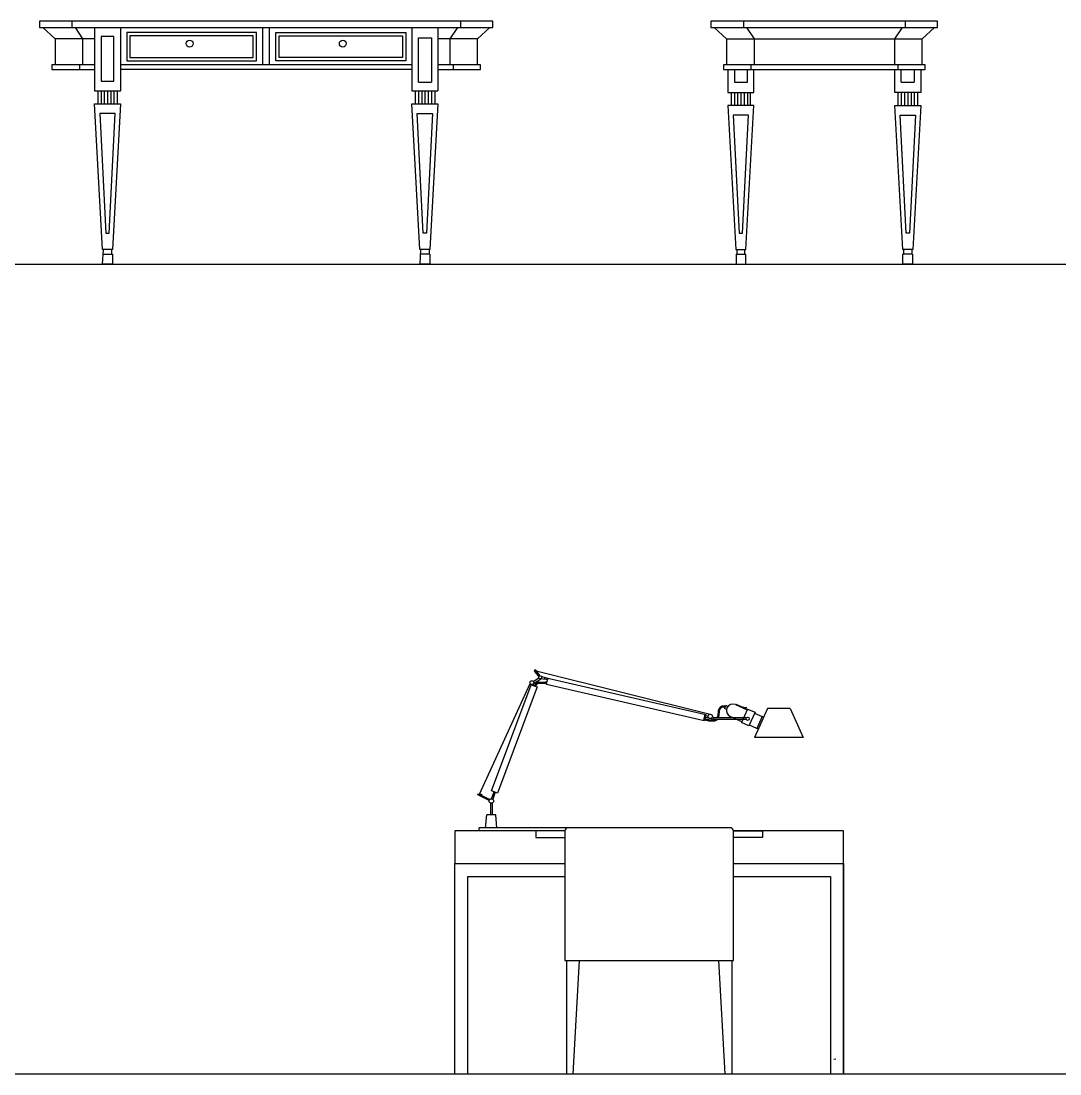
# Model space of a CAD drawing. Header units: inches. Extents: x 6.9 to 49.4, y 11.8 to 36.5.
# Drawn here: x 13.906 to 17.113, y 19.924 to 23.174 of the extents above; entities that cross this region are included whole.
import ezdxf

# ---------------------------------------------------------------- set-up
doc = ezdxf.new("R2010")
doc.units = ezdxf.units.IN
doc.header["$MEASUREMENT"] = 0
doc.layers.add('02', color=2, linetype='Continuous')
doc.layers.add('1', color=1, linetype='Continuous')

msp = doc.modelspace()

# ---------------------------------------------------------------- linework, layer by layer
at = {"layer": '02'}
for p, q in [((15.3626, 23.1739), (13.9626, 23.1739)), ((13.9626, 23.1739), (13.9626, 23.1539)), ((14.0626, 23.1739), (14.0626, 23.1539)), ((15.2626, 23.1739), (15.2626, 23.1539)), ((15.3626, 23.1539), (15.3626, 23.1739)), ((16.7353, 23.1739), (16.0355, 23.1739)), ((16.0355, 23.1739), (16.0355, 23.1539)), ((16.1355, 23.1739), (16.1355, 23.1539)), ((16.6353, 23.1739), (16.6353, 23.1539)), ((16.7353, 23.1539), (16.7353, 23.1739)), ((13.9626, 23.1539), (15.3626, 23.1539)), ((13.9726, 23.1539), (14.0108, 23.1189)), ((14.0726, 23.1539), (14.0958, 23.1189)), ((14.1326, 23.1539), (14.1326, 22.9589)), ((14.2126, 23.1539), (14.2126, 22.9589)), ((14.6526, 23.0389), (14.6526, 23.1539)), ((14.6726, 23.0389), (14.6726, 23.1539)), ((15.1126, 23.1539), (15.1126, 22.9589)), ((15.1926, 23.1539), (15.1926, 22.9589)), ((15.2526, 23.1539), (15.2293, 23.1189)), ((15.3143, 23.1189), (15.3526, 23.1539)), ((16.0355, 23.1539), (16.7353, 23.1539)), ((16.0455, 23.1539), (16.0838, 23.1189)), ((16.1455, 23.1539), (16.1688, 23.1189)), ((16.6253, 23.1539), (16.602, 23.1189)), ((16.6871, 23.1189), (16.7253, 23.1539)), ((14.0108, 23.1189), (14.0108, 23.0389)), ((14.1326, 23.1189), (14.0108, 23.1189)), ((14.0958, 23.1189), (14.0958, 23.0389)), ((14.1926, 23.1262), (14.1526, 23.1262)), ((14.1526, 23.1262), (14.1526, 22.9889)), ((14.1926, 22.9889), (14.1926, 23.1262)), ((14.232, 23.1386), (14.232, 23.0516)), ((14.6328, 23.1386), (14.232, 23.1386)), ((14.242, 23.1286), (14.242, 23.0616)), ((14.6228, 23.1286), (14.242, 23.1286)), ((14.6228, 23.0616), (14.6228, 23.1286)), ((14.6328, 23.0516), (14.6328, 23.1386)), ((14.6923, 23.0516), (14.6923, 23.1386)), ((14.6923, 23.1386), (15.0931, 23.1386)), ((14.7023, 23.0616), (14.7023, 23.1286)), ((14.7023, 23.1286), (15.0831, 23.1286)), ((15.0831, 23.1286), (15.0831, 23.0616)), ((15.0931, 23.1386), (15.0931, 23.0516)), ((15.1326, 22.9853), (15.1326, 23.1226)), ((15.1326, 23.1226), (15.1726, 23.1226)), ((15.1726, 23.1226), (15.1726, 22.9853)), ((15.3143, 23.1189), (15.1926, 23.1189)), ((15.2293, 23.1189), (15.2293, 23.0389)), ((15.3143, 23.0389), (15.3143, 23.1189)), ((16.0838, 23.1189), (16.0838, 23.0389)), ((16.0838, 23.1189), (16.6871, 23.1189)), ((16.1688, 23.1189), (16.1688, 23.0389)), ((16.602, 23.1189), (16.602, 23.0389)), ((16.6871, 23.0389), (16.6871, 23.1189)), ((14.232, 23.0516), (14.6328, 23.0516)), ((14.242, 23.0616), (14.6228, 23.0616)), ((15.0931, 23.0516), (14.6923, 23.0516)), ((15.0831, 23.0616), (14.7023, 23.0616)), ((14.1326, 23.0389), (14.0008, 23.0389)), ((14.0008, 23.0389), (14.0008, 23.0239)), ((14.0008, 23.0239), (14.1326, 23.0239)), ((14.0858, 23.0389), (14.0858, 23.0239)), ((15.1126, 23.0389), (14.2126, 23.0389)), ((15.1126, 23.0239), (14.2126, 23.0239)), ((15.3243, 23.0389), (15.1926, 23.0389)), ((15.1926, 23.0239), (15.3243, 23.0239)), ((15.2393, 23.0389), (15.2393, 23.0239)), ((15.3243, 23.0239), (15.3243, 23.0389)), ((16.6971, 23.0389), (16.0738, 23.0389)), ((16.0738, 23.0389), (16.0738, 23.0239)), ((16.0738, 23.0239), (16.6971, 23.0239)), ((16.0878, 23.0239), (16.0878, 22.9537)), ((16.1078, 23.0239), (16.1078, 22.9853)), ((16.1478, 22.9853), (16.1478, 23.0239)), ((16.1588, 23.0389), (16.1588, 23.0239)), ((16.1678, 22.9537), (16.1678, 23.0239)), ((16.6031, 22.9537), (16.6031, 23.0239)), ((16.6121, 23.0389), (16.6121, 23.0239)), ((16.6231, 22.9853), (16.6231, 23.0239)), ((16.6631, 23.0239), (16.6631, 22.9853)), ((16.6831, 23.0239), (16.6831, 22.9537)), ((16.6971, 23.0239), (16.6971, 23.0389)), ((14.1526, 22.9889), (14.1926, 22.9889)), ((15.1326, 22.9853), (15.1726, 22.9853)), ((16.1078, 22.9853), (16.1478, 22.9853)), ((16.6231, 22.9853), (16.6631, 22.9853)), ((14.1326, 22.9589), (14.2126, 22.9589)), ((14.1426, 22.9589), (14.1426, 22.9189)), ((14.1526, 22.9589), (14.1526, 22.9189)), ((14.1626, 22.9589), (14.1626, 22.9189)), ((14.1726, 22.9589), (14.1726, 22.9189)), ((14.1826, 22.9589), (14.1826, 22.9189)), ((14.1926, 22.9589), (14.1926, 22.9189)), ((14.2026, 22.9589), (14.2026, 22.9189)), ((15.1126, 22.9589), (15.1926, 22.9589)), ((15.1226, 22.9589), (15.1226, 22.9189)), ((15.1326, 22.9589), (15.1326, 22.9189)), ((15.1426, 22.9589), (15.1426, 22.9189)), ((15.1526, 22.9589), (15.1526, 22.9189)), ((15.1626, 22.9589), (15.1626, 22.9189)), ((15.1726, 22.9589), (15.1726, 22.9189)), ((15.1826, 22.9589), (15.1826, 22.9189)), ((16.0878, 22.9537), (16.1678, 22.9537)), ((16.0978, 22.9537), (16.0978, 22.9137)), ((16.1078, 22.9537), (16.1078, 22.9137)), ((16.1178, 22.9537), (16.1178, 22.9137)), ((16.1278, 22.9537), (16.1278, 22.9137)), ((16.1378, 22.9537), (16.1378, 22.9137)), ((16.1478, 22.9537), (16.1478, 22.9137)), ((16.1578, 22.9137), (16.1578, 22.9537)), ((16.6831, 22.9537), (16.6031, 22.9537)), ((16.6131, 22.9137), (16.6131, 22.9537)), ((16.6231, 22.9537), (16.6231, 22.9137)), ((16.6331, 22.9537), (16.6331, 22.9137)), ((16.6431, 22.9537), (16.6431, 22.9137)), ((16.6531, 22.9537), (16.6531, 22.9137)), ((16.6631, 22.9537), (16.6631, 22.9137)), ((16.6731, 22.9537), (16.6731, 22.9137)), ((14.1326, 22.9189), (14.2126, 22.9189)), ((14.157, 22.4689), (14.1326, 22.9189)), ((14.2126, 22.9189), (14.1881, 22.4689)), ((15.1126, 22.9189), (15.1926, 22.9189)), ((15.137, 22.4689), (15.1126, 22.9189)), ((15.1926, 22.9189), (15.1681, 22.4689)), ((16.1678, 22.9137), (16.0878, 22.9137)), ((16.0878, 22.9137), (16.112, 22.4689)), ((16.143, 22.4689), (16.1678, 22.9137)), ((16.6278, 22.4689), (16.6031, 22.9137)), ((16.6031, 22.9137), (16.6831, 22.9137)), ((16.6831, 22.9137), (16.6589, 22.4689)), ((14.1962, 22.8889), (14.1489, 22.8889)), ((14.1489, 22.8889), (14.1676, 22.5189)), ((14.1775, 22.5189), (14.1962, 22.8889)), ((15.1476, 22.5189), (15.1289, 22.8889)), ((15.1289, 22.8889), (15.1762, 22.8889)), ((15.1762, 22.8889), (15.1575, 22.5189)), ((16.1515, 22.8837), (16.1041, 22.8837)), ((16.1041, 22.8837), (16.1228, 22.5189)), ((16.1327, 22.5189), (16.1515, 22.8837)), ((16.6381, 22.5189), (16.6194, 22.8837)), ((16.6194, 22.8837), (16.6667, 22.8837)), ((16.6667, 22.8837), (16.648, 22.5189)), ((14.1676, 22.5189), (14.1775, 22.5189)), ((15.1575, 22.5189), (15.1476, 22.5189)), ((16.1228, 22.5189), (16.1327, 22.5189)), ((16.648, 22.5189), (16.6381, 22.5189)), ((14.1881, 22.4689), (14.157, 22.4689)), ((14.1576, 22.4239), (14.16, 22.4689)), ((14.1851, 22.4689), (14.1851, 22.4539)), ((15.1681, 22.4689), (15.137, 22.4689)), ((15.1376, 22.4239), (15.14, 22.4689)), ((15.1651, 22.4689), (15.1651, 22.4539)), ((16.112, 22.4689), (16.143, 22.4689)), ((16.1149, 22.4689), (16.1152, 22.4539)), ((16.1404, 22.4539), (16.1401, 22.4689)), ((16.6589, 22.4689), (16.6278, 22.4689)), ((16.6305, 22.4539), (16.6307, 22.4689)), ((16.6559, 22.4689), (16.6557, 22.4539)), ((14.1576, 22.4539), (14.1876, 22.4539)), ((14.1876, 22.4539), (14.1876, 22.4239)), ((15.1676, 22.4539), (15.1376, 22.4539)), ((15.1676, 22.4539), (15.1676, 22.4239)), ((16.1128, 22.4539), (16.1128, 22.4239)), ((16.1128, 22.4539), (16.1428, 22.4539)), ((16.1428, 22.4239), (16.1428, 22.4539)), ((16.6281, 22.4239), (16.6281, 22.4539)), ((16.6581, 22.4539), (16.6281, 22.4539)), ((16.6581, 22.4539), (16.6581, 22.4239)), ((14.1876, 22.4239), (14.1576, 22.4239)), ((15.1676, 22.4239), (15.1376, 22.4239)), ((16.1128, 22.4239), (16.1428, 22.4239)), ((16.6581, 22.4239), (16.6281, 22.4239))]:
    msp.add_line(p, q, dxfattribs=at)
for centre in [(14.4261, 23.1043), (14.899, 23.1043)]:
    msp.add_circle(centre, 0.0106, dxfattribs=at)
at = {"layer": '1'}
for p, q in [((7.202, 22.4239), (27.5282, 22.4239)), ((15.4938, 21.1713), (15.4899, 21.1682)), ((15.4899, 21.1682), (15.5041, 21.1502)), ((15.5083, 21.1529), (15.4938, 21.1713)), ((15.4963, 21.1681), (16.0333, 21.0344)), ((15.4967, 21.1686), (15.4975, 21.1686)), ((15.4975, 21.1686), (15.4975, 21.1666)), ((15.321, 20.7871), (15.4776, 21.129)), ((15.3583, 20.7974), (15.4806, 21.1254)), ((15.4806, 21.1254), (15.4993, 21.1184)), ((15.4826, 21.1261), (15.4821, 21.1248)), ((15.4871, 21.1356), (15.504, 21.1465)), ((15.4872, 21.1229), (15.4899, 21.1303)), ((15.4899, 21.1303), (15.512, 21.1444)), ((15.4926, 21.1251), (15.4925, 21.1249)), ((15.4928, 21.1252), (15.4926, 21.1251)), ((15.4929, 21.1254), (15.4928, 21.1252)), ((15.493, 21.1255), (15.4929, 21.1254)), ((15.4931, 21.1256), (15.493, 21.1255)), ((15.4932, 21.1259), (15.4931, 21.1258)), ((15.4931, 21.1258), (15.4931, 21.1256)), ((15.4933, 21.126), (15.4932, 21.1259)), ((15.4934, 21.1261), (15.4933, 21.126)), ((15.4935, 21.1263), (15.4934, 21.1261)), ((15.4936, 21.1264), (15.4935, 21.1263)), ((15.4937, 21.1266), (15.4936, 21.1264)), ((15.4938, 21.1268), (15.4937, 21.1266)), ((15.4939, 21.1269), (15.4938, 21.1268)), ((15.494, 21.1271), (15.4939, 21.1269)), ((15.4941, 21.1273), (15.494, 21.1271)), ((15.4942, 21.1275), (15.4941, 21.1273)), ((15.4943, 21.1277), (15.4942, 21.1275)), ((15.4945, 21.1279), (15.4943, 21.1277)), ((15.4946, 21.1281), (15.4945, 21.1279)), ((15.4948, 21.1283), (15.4946, 21.1281)), ((15.4949, 21.1285), (15.4948, 21.1283)), ((15.4951, 21.1287), (15.4949, 21.1285)), ((15.4953, 21.1289), (15.4951, 21.1287)), ((15.4955, 21.1291), (15.4953, 21.1289)), ((15.4956, 21.1292), (15.4955, 21.1291)), ((15.4958, 21.1294), (15.4956, 21.1292)), ((15.496, 21.1296), (15.4958, 21.1294)), ((15.4962, 21.1297), (15.496, 21.1296)), ((15.4962, 21.125), (15.4961, 21.1248)), ((15.4963, 21.1298), (15.4962, 21.1297)), ((15.4963, 21.1252), (15.4962, 21.125)), ((15.4965, 21.1299), (15.4963, 21.1298)), ((15.4964, 21.1254), (15.4963, 21.1252)), ((15.4965, 21.1255), (15.4964, 21.1254)), ((15.4967, 21.13), (15.4965, 21.1299)), ((15.4966, 21.1257), (15.4965, 21.1255)), ((15.4967, 21.1259), (15.4966, 21.1257)), ((15.4968, 21.1301), (15.4967, 21.13)), ((15.4968, 21.1261), (15.4967, 21.1259)), ((15.497, 21.1302), (15.4968, 21.1301)), ((15.4969, 21.1262), (15.4968, 21.1261)), ((15.4971, 21.1264), (15.4969, 21.1262)), ((15.4971, 21.1303), (15.497, 21.1302)), ((15.4973, 21.1303), (15.4971, 21.1303)), ((15.4972, 21.1265), (15.4971, 21.1264)), ((15.4973, 21.1266), (15.4972, 21.1265)), ((15.4974, 21.1304), (15.4973, 21.1303)), ((15.4974, 21.1268), (15.4973, 21.1266)), ((15.4975, 21.1305), (15.4974, 21.1304)), ((15.4975, 21.1269), (15.4974, 21.1268)), ((15.4977, 21.1306), (15.4975, 21.1305)), ((15.4976, 21.127), (15.4975, 21.1269)), ((15.4977, 21.1271), (15.4976, 21.127)), ((15.4978, 21.1307), (15.4977, 21.1306)), ((15.4978, 21.1272), (15.4977, 21.1271)), ((15.4979, 21.1308), (15.4978, 21.1307)), ((15.498, 21.1273), (15.4978, 21.1272)), ((15.4981, 21.1308), (15.4979, 21.1308)), ((15.4981, 21.1273), (15.498, 21.1273)), ((15.4982, 21.131), (15.4981, 21.1308)), ((15.4982, 21.1274), (15.4981, 21.1273)), ((15.4984, 21.1311), (15.4982, 21.131)), ((15.4983, 21.1275), (15.4982, 21.1274)), ((15.4985, 21.1275), (15.4983, 21.1275)), ((15.4985, 21.1312), (15.4984, 21.1311)), ((15.4987, 21.1313), (15.4985, 21.1312)), ((15.4986, 21.1276), (15.4985, 21.1275)), ((15.4987, 21.1277), (15.4986, 21.1276)), ((15.4989, 21.1314), (15.4987, 21.1313)), ((15.4988, 21.1277), (15.4987, 21.1277)), ((15.499, 21.1278), (15.4988, 21.1277)), ((15.4991, 21.1315), (15.4989, 21.1314)), ((15.4991, 21.1279), (15.499, 21.1278)), ((15.4994, 21.1316), (15.4991, 21.1315)), ((15.4992, 21.1279), (15.4991, 21.1279)), ((15.4993, 21.128), (15.4992, 21.1279)), ((15.4995, 21.1281), (15.4993, 21.128)), ((15.4996, 21.1317), (15.4994, 21.1316)), ((15.4996, 21.1282), (15.4995, 21.1281)), ((15.4999, 21.1317), (15.4996, 21.1317)), ((15.4997, 21.1282), (15.4996, 21.1282)), ((15.4998, 21.1283), (15.4997, 21.1282)), ((15.5, 21.1284), (15.4998, 21.1283)), ((15.5003, 21.1318), (15.4999, 21.1317)), ((15.5001, 21.1285), (15.5, 21.1284)), ((15.5003, 21.1286), (15.5001, 21.1285)), ((15.5006, 21.1319), (15.5003, 21.1318)), ((15.5004, 21.1286), (15.5003, 21.1286)), ((15.5006, 21.1287), (15.5004, 21.1286)), ((15.5009, 21.1319), (15.5006, 21.1319)), ((15.5008, 21.1288), (15.5006, 21.1287)), ((15.501, 21.1288), (15.5008, 21.1288)), ((15.5013, 21.132), (15.5009, 21.1319)), ((15.5013, 21.1289), (15.501, 21.1288)), ((15.5017, 21.132), (15.5013, 21.132)), ((15.5015, 21.129), (15.5013, 21.1289)), ((15.5018, 21.129), (15.5015, 21.129)), ((15.5021, 21.1321), (15.5017, 21.132)), ((15.5021, 21.129), (15.5018, 21.129)), ((15.5025, 21.1321), (15.5021, 21.1321)), ((15.5024, 21.1291), (15.5021, 21.129)), ((15.5027, 21.1291), (15.5024, 21.1291)), ((15.5029, 21.1321), (15.5025, 21.1321)), ((15.503, 21.1291), (15.5027, 21.1291)), ((15.5033, 21.1322), (15.5029, 21.1321)), ((15.5033, 21.1292), (15.503, 21.1291)), ((15.5036, 21.1322), (15.5033, 21.1322)), ((15.5036, 21.1292), (15.5033, 21.1292)), ((15.504, 21.1322), (15.5036, 21.1322)), ((15.504, 21.1292), (15.5036, 21.1292)), ((15.5044, 21.1322), (15.504, 21.1322)), ((15.5043, 21.1292), (15.504, 21.1292)), ((15.5046, 21.1292), (15.5043, 21.1292)), ((15.5048, 21.1323), (15.5044, 21.1322)), ((15.5049, 21.1293), (15.5046, 21.1292)), ((15.5051, 21.1323), (15.5048, 21.1323)), ((15.5053, 21.1293), (15.5049, 21.1293)), ((15.5055, 21.1323), (15.5051, 21.1323)), ((15.5056, 21.1293), (15.5053, 21.1293)), ((15.5058, 21.1323), (15.5055, 21.1323)), ((15.5059, 21.1293), (15.5056, 21.1293)), ((15.5062, 21.1323), (15.5058, 21.1323)), ((15.5062, 21.1293), (15.5059, 21.1293)), ((15.5065, 21.1323), (15.5062, 21.1323)), ((15.5066, 21.1293), (15.5062, 21.1293)), ((15.5068, 21.1323), (15.5065, 21.1323)), ((15.5069, 21.1293), (15.5066, 21.1293)), ((15.5072, 21.1323), (15.5068, 21.1323)), ((15.5072, 21.1293), (15.5069, 21.1293)), ((15.5075, 21.1323), (15.5072, 21.1323)), ((15.5075, 21.1293), (15.5072, 21.1293)), ((15.5078, 21.1323), (15.5075, 21.1323)), ((15.5079, 21.1293), (15.5075, 21.1293)), ((15.5082, 21.1323), (15.5078, 21.1323)), ((15.5082, 21.1293), (15.5079, 21.1293)), ((15.5085, 21.1323), (15.5082, 21.1323)), ((15.5086, 21.1293), (15.5082, 21.1293)), ((15.5089, 21.1323), (15.5085, 21.1323)), ((15.5089, 21.1293), (15.5086, 21.1293)), ((15.5093, 21.1323), (15.5089, 21.1323)), ((15.5093, 21.1293), (15.5089, 21.1293)), ((15.5097, 21.1323), (15.5093, 21.1323)), ((15.5097, 21.1293), (15.5093, 21.1293)), ((15.5101, 21.1323), (15.5097, 21.1323)), ((15.5101, 21.1293), (15.5097, 21.1293)), ((15.5105, 21.1323), (15.5101, 21.1323)), ((15.5105, 21.1293), (15.5101, 21.1293)), ((15.511, 21.1323), (15.5105, 21.1323)), ((15.511, 21.1293), (15.5105, 21.1293)), ((15.5115, 21.1323), (15.511, 21.1323)), ((15.5115, 21.1293), (15.511, 21.1293)), ((15.512, 21.1323), (15.5115, 21.1323)), ((15.512, 21.1293), (15.5115, 21.1293)), ((15.512, 21.1444), (15.5208, 21.1423)), ((15.5125, 21.1323), (15.512, 21.1323)), ((15.5125, 21.1293), (15.512, 21.1293)), ((15.5121, 21.1506), (15.5323, 21.1457)), ((15.5131, 21.1323), (15.5125, 21.1323)), ((15.5131, 21.1293), (15.5125, 21.1293)), ((15.5136, 21.1323), (15.5131, 21.1323)), ((15.5137, 21.1293), (15.5131, 21.1293)), ((15.5142, 21.1324), (15.5136, 21.1323)), ((15.5142, 21.1294), (15.5137, 21.1293)), ((15.5148, 21.1324), (15.5142, 21.1324)), ((15.5149, 21.1294), (15.5142, 21.1294)), ((15.5155, 21.1324), (15.5148, 21.1324)), ((15.5155, 21.1294), (15.5149, 21.1294)), ((15.5161, 21.1324), (15.5155, 21.1324)), ((15.5161, 21.1294), (15.5155, 21.1294)), ((15.5167, 21.1324), (15.5161, 21.1324)), ((15.5168, 21.1294), (15.5161, 21.1294)), ((15.5174, 21.1324), (15.5167, 21.1324)), ((15.5175, 21.1294), (15.5168, 21.1294)), ((15.5182, 21.1324), (15.5174, 21.1324)), ((15.5183, 21.1294), (15.5175, 21.1294)), ((15.5191, 21.1324), (15.5182, 21.1324)), ((15.5192, 21.1294), (15.5183, 21.1294)), ((15.5202, 21.1325), (15.5191, 21.1324)), ((15.5202, 21.1295), (15.5192, 21.1294)), ((15.5215, 21.1325), (15.5202, 21.1325)), ((15.5214, 21.1295), (15.5202, 21.1295)), ((15.5222, 21.1481), (15.5208, 21.1423)), ((15.5311, 21.1408), (15.521, 21.1433)), ((15.5228, 21.1296), (15.5214, 21.1295)), ((15.523, 21.1326), (15.5215, 21.1325)), ((15.5245, 21.1297), (15.5228, 21.1296)), ((15.5248, 21.1328), (15.523, 21.1326)), ((15.5264, 21.1299), (15.5245, 21.1297)), ((15.5269, 21.1329), (15.5248, 21.1328)), ((15.5287, 21.13), (15.5264, 21.1299)), ((15.5294, 21.1331), (15.5269, 21.1329)), ((15.5278, 21.1262), (15.5323, 21.1457)), ((16.015, 21.0139), (15.5278, 21.1262)), ((15.5323, 21.1457), (15.5311, 21.1408)), ((15.5323, 21.1457), (16.0195, 21.0333)), ((15.4993, 21.1184), (15.377, 20.7905)), ((15.491, 21.1221), (15.4908, 21.1216)), ((15.4912, 21.1226), (15.491, 21.1221)), ((15.4914, 21.123), (15.4912, 21.1226)), ((15.4916, 21.1234), (15.4914, 21.123)), ((15.4917, 21.1237), (15.4916, 21.1234)), ((15.4919, 21.124), (15.4917, 21.1237)), ((15.4921, 21.1243), (15.4919, 21.124)), ((15.4922, 21.1245), (15.4921, 21.1243)), ((15.4924, 21.1247), (15.4922, 21.1245)), ((15.4925, 21.1249), (15.4924, 21.1247)), ((15.4938, 21.121), (15.4936, 21.1205)), ((15.4939, 21.1213), (15.4938, 21.121)), ((15.4941, 21.1217), (15.4939, 21.1213)), ((15.4942, 21.122), (15.4941, 21.1217)), ((15.4944, 21.1222), (15.4942, 21.122)), ((15.4945, 21.1225), (15.4944, 21.1222)), ((15.4946, 21.1227), (15.4945, 21.1225)), ((15.4948, 21.1229), (15.4946, 21.1227)), ((15.4949, 21.1231), (15.4948, 21.1229)), ((15.495, 21.1232), (15.4949, 21.1231)), ((15.4951, 21.1234), (15.495, 21.1232)), ((15.4952, 21.1235), (15.4951, 21.1234)), ((15.4953, 21.1236), (15.4952, 21.1235)), ((15.4954, 21.1238), (15.4953, 21.1236)), ((15.4955, 21.1239), (15.4954, 21.1238)), ((15.4956, 21.124), (15.4955, 21.1239)), ((15.4957, 21.1241), (15.4956, 21.124)), ((15.4958, 21.1243), (15.4957, 21.1241)), ((15.4959, 21.1244), (15.4958, 21.1243)), ((15.496, 21.1245), (15.4959, 21.1244)), ((15.4961, 21.1248), (15.496, 21.1247)), ((15.496, 21.1247), (15.496, 21.1245)), ((16.0811, 21.0608), (16.077, 21.0517)), ((16.0874, 21.058), (16.0811, 21.0608)), ((16.1112, 21.0639), (16.112, 21.0657)), ((16.1112, 21.0639), (16.1476, 21.0477)), ((16.112, 21.0657), (16.1484, 21.0495)), ((16.0166, 21.034), (16.0121, 21.0145)), ((16.0195, 21.0333), (16.015, 21.0139)), ((16.0266, 21.0275), (16.0186, 21.0294)), ((16.0558, 21.028), (16.0556, 21.0275)), ((16.056, 21.0285), (16.0558, 21.028)), ((16.0562, 21.029), (16.056, 21.0285)), ((16.0563, 21.0295), (16.0562, 21.029)), ((16.0565, 21.0299), (16.0563, 21.0295)), ((16.0566, 21.0304), (16.0565, 21.0299)), ((16.0567, 21.0313), (16.0566, 21.0309)), ((16.0566, 21.0309), (16.0566, 21.0304)), ((16.0568, 21.0318), (16.0567, 21.0313)), ((16.0569, 21.0331), (16.0568, 21.0327)), ((16.0568, 21.0327), (16.0568, 21.0322)), ((16.0568, 21.0322), (16.0568, 21.0318)), ((16.057, 21.0339), (16.0569, 21.0335)), ((16.0569, 21.0335), (16.0569, 21.0331)), ((16.0571, 21.0352), (16.057, 21.0348)), ((16.057, 21.0348), (16.057, 21.0344)), ((16.057, 21.0344), (16.057, 21.0339)), ((16.0572, 21.0361), (16.0571, 21.0356)), ((16.0571, 21.0356), (16.0571, 21.0352)), ((16.0573, 21.037), (16.0572, 21.0366)), ((16.0572, 21.0366), (16.0572, 21.0361)), ((16.0574, 21.0386), (16.0573, 21.0381)), ((16.0573, 21.0381), (16.0573, 21.0375)), ((16.0573, 21.0375), (16.0573, 21.037)), ((16.0575, 21.0398), (16.0574, 21.0392)), ((16.0574, 21.0392), (16.0574, 21.0386)), ((16.0576, 21.041), (16.0575, 21.0404)), ((16.0575, 21.0404), (16.0575, 21.0398)), ((16.0577, 21.0422), (16.0576, 21.0416)), ((16.0576, 21.0416), (16.0576, 21.041)), ((16.0578, 21.0434), (16.0577, 21.0428)), ((16.0577, 21.0428), (16.0577, 21.0422)), ((16.0579, 21.044), (16.0578, 21.0434)), ((16.058, 21.045), (16.0579, 21.0445)), ((16.0579, 21.0445), (16.0579, 21.044)), ((16.0581, 21.0459), (16.058, 21.0455)), ((16.058, 21.0455), (16.058, 21.045)), ((16.0582, 21.0463), (16.0581, 21.0459)), ((16.0583, 21.0468), (16.0582, 21.0463)), ((16.0584, 21.0471), (16.0583, 21.0468)), ((16.0585, 21.0475), (16.0584, 21.0471)), ((16.0586, 21.0478), (16.0585, 21.0475)), ((16.0587, 21.0482), (16.0586, 21.0478)), ((16.0589, 21.0485), (16.0587, 21.0482)), ((16.059, 21.0488), (16.0589, 21.0485)), ((16.0591, 21.0281), (16.0589, 21.0275)), ((16.0592, 21.0491), (16.059, 21.0488)), ((16.0592, 21.0286), (16.0591, 21.0281)), ((16.0593, 21.0493), (16.0592, 21.0491)), ((16.0594, 21.0292), (16.0592, 21.0286)), ((16.0595, 21.0496), (16.0593, 21.0493)), ((16.0595, 21.0297), (16.0594, 21.0292)), ((16.0597, 21.0499), (16.0595, 21.0496)), ((16.0596, 21.0303), (16.0595, 21.0297)), ((16.0597, 21.0308), (16.0596, 21.0303)), ((16.0599, 21.0502), (16.0597, 21.0499)), ((16.0598, 21.0318), (16.0597, 21.0313)), ((16.0597, 21.0313), (16.0597, 21.0308)), ((16.0599, 21.0327), (16.0598, 21.0322)), ((16.0598, 21.0322), (16.0598, 21.0318)), ((16.0601, 21.0505), (16.0599, 21.0502)), ((16.06, 21.0341), (16.0599, 21.0336)), ((16.0599, 21.0336), (16.0599, 21.0332)), ((16.0599, 21.0332), (16.0599, 21.0327)), ((16.0601, 21.0349), (16.06, 21.0345)), ((16.06, 21.0345), (16.06, 21.0341)), ((16.0603, 21.0508), (16.0601, 21.0505)), ((16.0602, 21.0363), (16.0601, 21.0358)), ((16.0601, 21.0358), (16.0601, 21.0354)), ((16.0601, 21.0354), (16.0601, 21.0349)), ((16.0603, 21.0373), (16.0602, 21.0368)), ((16.0602, 21.0368), (16.0602, 21.0363)), ((16.0605, 21.0511), (16.0603, 21.0508)), ((16.0604, 21.0383), (16.0603, 21.0378)), ((16.0603, 21.0378), (16.0603, 21.0373)), ((16.0605, 21.0395), (16.0604, 21.0389)), ((16.0604, 21.0389), (16.0604, 21.0383)), ((16.0607, 21.0515), (16.0605, 21.0511)), ((16.0606, 21.0407), (16.0605, 21.0401)), ((16.0605, 21.0401), (16.0605, 21.0395)), ((16.0607, 21.0419), (16.0606, 21.0413)), ((16.0606, 21.0413), (16.0606, 21.0407)), ((16.0609, 21.0518), (16.0607, 21.0515)), ((16.0608, 21.043), (16.0607, 21.0424)), ((16.0607, 21.0424), (16.0607, 21.0419)), ((16.0609, 21.0439), (16.0608, 21.0435)), ((16.0608, 21.0435), (16.0608, 21.043)), ((16.0612, 21.0522), (16.0609, 21.0518)), ((16.061, 21.0448), (16.0609, 21.0444)), ((16.0609, 21.0444), (16.0609, 21.0439)), ((16.0611, 21.0455), (16.061, 21.0452)), ((16.061, 21.0452), (16.061, 21.0448)), ((16.0612, 21.0458), (16.0611, 21.0455)), ((16.0614, 21.0526), (16.0612, 21.0522)), ((16.0613, 21.0464), (16.0612, 21.0462)), ((16.0612, 21.0462), (16.0612, 21.0458)), ((16.0614, 21.0467), (16.0613, 21.0464)), ((16.0616, 21.0529), (16.0614, 21.0526)), ((16.0615, 21.047), (16.0614, 21.0467)), ((16.0616, 21.0472), (16.0615, 21.047)), ((16.0619, 21.0533), (16.0616, 21.0529)), ((16.0617, 21.0475), (16.0616, 21.0472)), ((16.0619, 21.0477), (16.0617, 21.0475)), ((16.0622, 21.0537), (16.0619, 21.0533)), ((16.062, 21.0479), (16.0619, 21.0477)), ((16.0622, 21.0482), (16.062, 21.0479)), ((16.0625, 21.0541), (16.0622, 21.0537)), ((16.0623, 21.0484), (16.0622, 21.0482)), ((16.0625, 21.0486), (16.0623, 21.0484)), ((16.0628, 21.0545), (16.0625, 21.0541)), ((16.0627, 21.0489), (16.0625, 21.0486)), ((16.0628, 21.0492), (16.0627, 21.0489)), ((16.0631, 21.0549), (16.0628, 21.0545)), ((16.063, 21.0495), (16.0628, 21.0492)), ((16.0632, 21.0498), (16.063, 21.0495)), ((16.0634, 21.0553), (16.0631, 21.0549)), ((16.0634, 21.0501), (16.0632, 21.0498)), ((16.0638, 21.0556), (16.0634, 21.0553)), ((16.0636, 21.0504), (16.0634, 21.0501)), ((16.0638, 21.0507), (16.0636, 21.0504)), ((16.0641, 21.056), (16.0638, 21.0556)), ((16.064, 21.0511), (16.0638, 21.0507)), ((16.0643, 21.0514), (16.064, 21.0511)), ((16.0645, 21.0563), (16.0641, 21.056)), ((16.0645, 21.0518), (16.0643, 21.0514)), ((16.0649, 21.0566), (16.0645, 21.0563)), ((16.0647, 21.0521), (16.0645, 21.0518)), ((16.065, 21.0525), (16.0647, 21.0521)), ((16.0653, 21.0569), (16.0649, 21.0566)), ((16.0653, 21.0528), (16.065, 21.0525)), ((16.0657, 21.0572), (16.0653, 21.0569)), ((16.0655, 21.0531), (16.0653, 21.0528)), ((16.0658, 21.0534), (16.0655, 21.0531)), ((16.0661, 21.0574), (16.0657, 21.0572)), ((16.0661, 21.0537), (16.0658, 21.0534)), ((16.0665, 21.0577), (16.0661, 21.0574)), ((16.0664, 21.0539), (16.0661, 21.0537)), ((16.0667, 21.0542), (16.0664, 21.0539)), ((16.0669, 21.0579), (16.0665, 21.0577)), ((16.067, 21.0544), (16.0667, 21.0542)), ((16.0672, 21.058), (16.0669, 21.0579)), ((16.0673, 21.0546), (16.067, 21.0544)), ((16.0676, 21.0582), (16.0672, 21.058)), ((16.0676, 21.0548), (16.0673, 21.0546)), ((16.068, 21.0583), (16.0676, 21.0582)), ((16.0679, 21.055), (16.0676, 21.0548)), ((16.0682, 21.0551), (16.0679, 21.055)), ((16.0683, 21.0584), (16.068, 21.0583)), ((16.0685, 21.0553), (16.0682, 21.0551)), ((16.0687, 21.0585), (16.0683, 21.0584)), ((16.0687, 21.0554), (16.0685, 21.0553)), ((16.0691, 21.0586), (16.0687, 21.0585)), ((16.069, 21.0555), (16.0687, 21.0554)), ((16.0693, 21.0556), (16.069, 21.0555)), ((16.0695, 21.0587), (16.0691, 21.0586)), ((16.0696, 21.0557), (16.0693, 21.0556)), ((16.0699, 21.0588), (16.0695, 21.0587)), ((16.0699, 21.0557), (16.0696, 21.0557)), ((16.0703, 21.0589), (16.0699, 21.0588)), ((16.0703, 21.0558), (16.0699, 21.0557)), ((16.0707, 21.059), (16.0703, 21.0589)), ((16.0706, 21.0559), (16.0703, 21.0558)), ((16.0709, 21.056), (16.0706, 21.0559)), ((16.0712, 21.0591), (16.0707, 21.059)), ((16.0713, 21.0561), (16.0709, 21.056)), ((16.0717, 21.0593), (16.0712, 21.0591)), ((16.0717, 21.0562), (16.0713, 21.0561)), ((16.0723, 21.0594), (16.0717, 21.0593)), ((16.0721, 21.0562), (16.0717, 21.0562)), ((16.0726, 21.0563), (16.0721, 21.0562)), ((16.0729, 21.0594), (16.0723, 21.0594)), ((16.0731, 21.0564), (16.0726, 21.0563)), ((16.0737, 21.0594), (16.0729, 21.0594)), ((16.0738, 21.0564), (16.0731, 21.0564)), ((16.0746, 21.0594), (16.0737, 21.0594)), ((16.0745, 21.0564), (16.0738, 21.0564)), ((16.0753, 21.0563), (16.0745, 21.0564)), ((16.0757, 21.0593), (16.0746, 21.0594)), ((16.0763, 21.0561), (16.0753, 21.0563)), ((16.0769, 21.059), (16.0757, 21.0593)), ((16.0774, 21.0559), (16.0763, 21.0561)), ((16.0783, 21.0587), (16.0769, 21.059)), ((16.0834, 21.0489), (16.077, 21.0517)), ((16.0787, 21.0555), (16.0774, 21.0559)), ((16.08, 21.0583), (16.0783, 21.0587)), ((16.1488, 21.0504), (16.1301, 21.0084)), ((16.1488, 21.0504), (16.1716, 21.0403)), ((16.1716, 21.0403), (16.1529, 20.9983)), ((16.2099, 21.052), (16.1699, 20.962)), ((16.1704, 21.0375), (16.1935, 21.0273)), ((16.2799, 21.052), (16.2099, 21.052)), ((16.2799, 21.052), (16.3199, 20.962)), ((16.0162, 21.0163), (16.0156, 21.0165)), ((16.0168, 21.0162), (16.0162, 21.0163)), ((16.0169, 21.0192), (16.0163, 21.0194)), ((16.0173, 21.016), (16.0168, 21.0162)), ((16.0175, 21.0191), (16.0169, 21.0192)), ((16.0178, 21.0159), (16.0173, 21.016)), ((16.0466, 21.0179), (16.0175, 21.0245)), ((16.018, 21.019), (16.0175, 21.0191)), ((16.0183, 21.0158), (16.0178, 21.0159)), ((16.0185, 21.0188), (16.018, 21.019)), ((16.0188, 21.0157), (16.0183, 21.0158)), ((16.019, 21.0187), (16.0185, 21.0188)), ((16.0192, 21.0156), (16.0188, 21.0157)), ((16.0194, 21.0186), (16.019, 21.0187)), ((16.0196, 21.0155), (16.0192, 21.0156)), ((16.0198, 21.0185), (16.0194, 21.0186)), ((16.0199, 21.0154), (16.0196, 21.0155)), ((16.0202, 21.0185), (16.0198, 21.0185)), ((16.0203, 21.0154), (16.0199, 21.0154)), ((16.0205, 21.0184), (16.0202, 21.0185)), ((16.0207, 21.0153), (16.0203, 21.0154)), ((16.0209, 21.0183), (16.0205, 21.0184)), ((16.021, 21.0152), (16.0207, 21.0153)), ((16.0212, 21.0182), (16.0209, 21.0183)), ((16.0213, 21.0152), (16.021, 21.0152)), ((16.0216, 21.0182), (16.0212, 21.0182)), ((16.0217, 21.0151), (16.0213, 21.0152)), ((16.0219, 21.0181), (16.0216, 21.0182)), ((16.022, 21.0151), (16.0217, 21.0151)), ((16.0222, 21.0181), (16.0219, 21.0181)), ((16.0223, 21.015), (16.022, 21.0151)), ((16.0226, 21.018), (16.0222, 21.0181)), ((16.0226, 21.015), (16.0223, 21.015)), ((16.0229, 21.018), (16.0226, 21.018)), ((16.023, 21.0149), (16.0226, 21.015)), ((16.0232, 21.0179), (16.0229, 21.018)), ((16.0233, 21.0149), (16.023, 21.0149)), ((16.0236, 21.0179), (16.0232, 21.0179)), ((16.0236, 21.0148), (16.0233, 21.0149)), ((16.0239, 21.0178), (16.0236, 21.0179)), ((16.0239, 21.0147), (16.0236, 21.0148)), ((16.0242, 21.0178), (16.0239, 21.0178)), ((16.0242, 21.0147), (16.0239, 21.0147)), ((16.0246, 21.0177), (16.0242, 21.0178)), ((16.0246, 21.0146), (16.0242, 21.0147)), ((16.0249, 21.0176), (16.0246, 21.0177)), ((16.0249, 21.0145), (16.0246, 21.0146)), ((16.0252, 21.0175), (16.0249, 21.0176)), ((16.0252, 21.0144), (16.0249, 21.0145)), ((16.0256, 21.0174), (16.0252, 21.0175)), ((16.0255, 21.0144), (16.0252, 21.0144)), ((16.0258, 21.0143), (16.0255, 21.0144)), ((16.0259, 21.0174), (16.0256, 21.0174)), ((16.0261, 21.0142), (16.0258, 21.0143)), ((16.0262, 21.0173), (16.0259, 21.0174)), ((16.0264, 21.0141), (16.0261, 21.0142)), ((16.0266, 21.0172), (16.0262, 21.0173)), ((16.0267, 21.014), (16.0264, 21.0141)), ((16.0269, 21.0171), (16.0266, 21.0172)), ((16.027, 21.0139), (16.0267, 21.014)), ((16.0272, 21.017), (16.0269, 21.0171)), ((16.0273, 21.0138), (16.027, 21.0139)), ((16.0275, 21.0169), (16.0272, 21.017)), ((16.0276, 21.0138), (16.0273, 21.0138)), ((16.0278, 21.0168), (16.0275, 21.0169)), ((16.0279, 21.0137), (16.0276, 21.0138)), ((16.028, 21.0168), (16.0278, 21.0168)), ((16.0282, 21.0136), (16.0279, 21.0137)), ((16.0283, 21.0167), (16.028, 21.0168)), ((16.0285, 21.0135), (16.0282, 21.0136)), ((16.0286, 21.0166), (16.0283, 21.0167)), ((16.0288, 21.0135), (16.0285, 21.0135)), ((16.0288, 21.0165), (16.0286, 21.0166)), ((16.0291, 21.0165), (16.0288, 21.0165)), ((16.0291, 21.0134), (16.0288, 21.0135)), ((16.0294, 21.0164), (16.0291, 21.0165)), ((16.0294, 21.0134), (16.0291, 21.0134)), ((16.0297, 21.0164), (16.0294, 21.0164)), ((16.0297, 21.0133), (16.0294, 21.0134)), ((16.03, 21.0163), (16.0297, 21.0164)), ((16.0301, 21.0132), (16.0297, 21.0133)), ((16.0303, 21.0163), (16.03, 21.0163)), ((16.0305, 21.0132), (16.0301, 21.0132)), ((16.0306, 21.0162), (16.0303, 21.0163)), ((16.0309, 21.0131), (16.0305, 21.0132)), ((16.031, 21.0162), (16.0306, 21.0162)), ((16.0313, 21.0131), (16.0309, 21.0131)), ((16.0313, 21.0161), (16.031, 21.0162)), ((16.0317, 21.0161), (16.0313, 21.0161)), ((16.0317, 21.0131), (16.0313, 21.0131)), ((16.0321, 21.016), (16.0317, 21.0161)), ((16.0321, 21.013), (16.0317, 21.0131)), ((16.0325, 21.016), (16.0321, 21.016)), ((16.0326, 21.013), (16.0321, 21.013)), ((16.0329, 21.016), (16.0325, 21.016)), ((16.033, 21.0129), (16.0326, 21.013)), ((16.0334, 21.0159), (16.0329, 21.016)), ((16.0335, 21.0129), (16.033, 21.0129)), ((16.0338, 21.0159), (16.0334, 21.0159)), ((16.034, 21.0128), (16.0335, 21.0129)), ((16.0343, 21.0158), (16.0338, 21.0159)), ((16.0346, 21.0128), (16.034, 21.0128)), ((16.0348, 21.0158), (16.0343, 21.0158)), ((16.0351, 21.0128), (16.0346, 21.0128)), ((16.0353, 21.0157), (16.0348, 21.0158)), ((16.0357, 21.0127), (16.0351, 21.0128)), ((16.0359, 21.0157), (16.0353, 21.0157)), ((16.0363, 21.0127), (16.0357, 21.0127)), ((16.0364, 21.0157), (16.0359, 21.0157)), ((16.0369, 21.0126), (16.0363, 21.0127)), ((16.0369, 21.0156), (16.0364, 21.0157)), ((16.0374, 21.0156), (16.0369, 21.0156)), ((16.0376, 21.0126), (16.0369, 21.0126)), ((16.038, 21.0155), (16.0374, 21.0156)), ((16.0384, 21.0125), (16.0376, 21.0126)), ((16.0385, 21.0155), (16.038, 21.0155)), ((16.0392, 21.0125), (16.0384, 21.0125)), ((16.0389, 21.0155), (16.0385, 21.0155)), ((16.0394, 21.0154), (16.0389, 21.0155)), ((16.0464, 21.023), (16.0392, 21.0247)), ((16.0401, 21.0125), (16.0392, 21.0125)), ((16.0398, 21.0154), (16.0394, 21.0154)), ((16.0402, 21.0154), (16.0398, 21.0154)), ((16.041, 21.0124), (16.0401, 21.0125)), ((16.0406, 21.0154), (16.0402, 21.0154)), ((16.041, 21.0154), (16.0406, 21.0154)), ((16.0414, 21.0154), (16.041, 21.0154)), ((16.042, 21.0124), (16.041, 21.0124)), ((16.0418, 21.0154), (16.0414, 21.0154)), ((16.0422, 21.0154), (16.0418, 21.0154)), ((16.0431, 21.0125), (16.042, 21.0124)), ((16.0426, 21.0154), (16.0422, 21.0154)), ((16.0431, 21.0154), (16.0426, 21.0154)), ((16.0436, 21.0154), (16.0431, 21.0154)), ((16.0443, 21.0125), (16.0431, 21.0125)), ((16.0441, 21.0154), (16.0436, 21.0154)), ((16.0447, 21.0154), (16.0441, 21.0154)), ((16.0456, 21.0127), (16.0443, 21.0125)), ((16.0453, 21.0154), (16.0447, 21.0154)), ((16.046, 21.0155), (16.0453, 21.0154)), ((16.0469, 21.0131), (16.0456, 21.0127)), ((16.0467, 21.0157), (16.046, 21.0155)), ((16.1446, 21.023), (16.0464, 21.023)), ((16.1446, 21.0178), (16.0464, 21.0178)), ((16.0474, 21.0159), (16.0467, 21.0157)), ((16.0484, 21.0135), (16.0469, 21.0131)), ((16.0482, 21.0162), (16.0474, 21.0159)), ((16.049, 21.0166), (16.0482, 21.0162)), ((16.05, 21.0142), (16.0484, 21.0135)), ((16.0498, 21.0172), (16.049, 21.0166)), ((16.0507, 21.0178), (16.0498, 21.0172)), ((16.0517, 21.0152), (16.05, 21.0142)), ((16.0535, 21.0163), (16.0517, 21.0152)), ((16.0535, 21.0238), (16.0531, 21.023)), ((16.054, 21.0245), (16.0535, 21.0238)), ((16.0554, 21.0178), (16.0535, 21.0163)), ((16.0544, 21.0251), (16.054, 21.0245)), ((16.0548, 21.0258), (16.0544, 21.0251)), ((16.0551, 21.0264), (16.0548, 21.0258)), ((16.0554, 21.0269), (16.0551, 21.0264)), ((16.0556, 21.0275), (16.0554, 21.0269)), ((16.0569, 21.0234), (16.0567, 21.023)), ((16.0571, 21.0238), (16.0569, 21.0234)), ((16.0574, 21.0242), (16.0571, 21.0238)), ((16.0576, 21.0247), (16.0574, 21.0242)), ((16.0579, 21.0252), (16.0576, 21.0247)), ((16.0582, 21.0258), (16.0579, 21.0252)), ((16.0584, 21.0263), (16.0582, 21.0258)), ((16.0587, 21.0269), (16.0584, 21.0263)), ((16.0589, 21.0275), (16.0587, 21.0269)), ((16.1313, 21.0112), (16.095, 21.0273)), ((16.1529, 20.9983), (16.1301, 21.0084)), ((16.1772, 20.9907), (16.1542, 21.001)), ((16.1935, 21.0273), (16.1772, 20.9907)), ((16.198, 21.0253), (16.1935, 21.0273)), ((16.1818, 20.9887), (16.1772, 20.9907)), ((16.3199, 20.962), (16.1699, 20.962)), ((15.3161, 20.7853), (15.3178, 20.7887)), ((15.3507, 20.7677), (15.3161, 20.7853)), ((15.3178, 20.7887), (15.3524, 20.7711)), ((15.321, 20.7871), (15.3272, 20.7871)), ((15.3272, 20.7871), (15.3272, 20.784)), ((15.3581, 20.7733), (15.3658, 20.7946)), ((15.377, 20.7905), (15.3583, 20.7974)), ((15.3652, 20.7813), (15.3615, 20.7826)), ((15.3695, 20.7933), (15.3618, 20.7719)), ((15.3658, 20.7946), (15.3695, 20.7933)), ((15.3545, 20.7601), (15.3545, 20.7239)), ((15.3605, 20.76), (15.3605, 20.7239)), ((15.34, 20.6839), (15.344, 20.7239)), ((15.371, 20.7239), (15.344, 20.7239)), ((15.375, 20.6839), (15.371, 20.7239)), ((15.5847, 20.6739), (15.2447, 20.6739)), ((15.2447, 20.6739), (15.2447, 20.5739)), ((16.0947, 20.6839), (15.3199, 20.6839)), ((15.3199, 20.6739), (15.3199, 20.6839)), ((15.5847, 20.6739), (15.3199, 20.6739)), ((15.4947, 20.6739), (15.4947, 20.6539)), ((15.5847, 20.6739), (15.5847, 20.2739)), ((16.4447, 20.6739), (16.1047, 20.6739)), ((16.1047, 20.2739), (16.1047, 20.6739)), ((16.1047, 20.6739), (16.1947, 20.6739)), ((16.1947, 20.6739), (16.1947, 20.6539)), ((16.4447, 19.9239), (16.4447, 20.6739)), ((15.4947, 20.6539), (15.5847, 20.6539)), ((16.1947, 20.6539), (16.1047, 20.6539)), ((15.2447, 19.9239), (15.2447, 20.5739)), ((15.2447, 20.5739), (15.5847, 20.5739)), ((16.1047, 20.5739), (16.4447, 20.5739)), ((16.4447, 20.5739), (16.4447, 19.9239)), ((15.2847, 19.9239), (15.2847, 20.5339)), ((15.2847, 20.5339), (15.5847, 20.5339)), ((16.1047, 20.5339), (16.4047, 20.5339)), ((16.4047, 20.5339), (16.4047, 19.9239)), ((15.5847, 20.2739), (16.1047, 20.2739)), ((15.5897, 20.2739), (15.5897, 19.9239)), ((15.6097, 19.9239), (15.6297, 20.2739)), ((16.0797, 19.9239), (16.0597, 20.2739)), ((16.0997, 20.2739), (16.0997, 19.9239)), ((16.4144, 19.9699), (16.4212, 19.971)), ((7.202, 19.9239), (27.5282, 19.9239))]:
    msp.add_line(p, q, dxfattribs=at)
for centre, radius in [((15.4942, 21.1672), 0.00124), ((15.4826, 21.1319), 0.00581), ((15.5084, 21.1483), 0.00467), ((16.0333, 21.0277), 0.00667), ((16.1488, 21.0204), 0.005), ((15.3196, 20.7856), 0.00112), ((15.3575, 20.7664), 0.007)]:
    msp.add_circle(centre, radius, dxfattribs=at)
for centre, radius, start, end in [((16.1031, 21.0456), 0.02, 66.0375, 246.0375), ((16.1426, 21.0941), 0.0386, 251.2226, 272.9849), ((16.1392, 21.0536), 0.00576, 335.7635, 20.0472), ((16.0464, 21.0204), 0.0026, 90, 270), ((15.5947, 20.6739), 0.01, 90, 180), ((16.0947, 20.6739), 0.01, 0, 90)]:
    msp.add_arc(centre, radius, start, end, dxfattribs=at)

doc.saveas('drawing.dxf')
